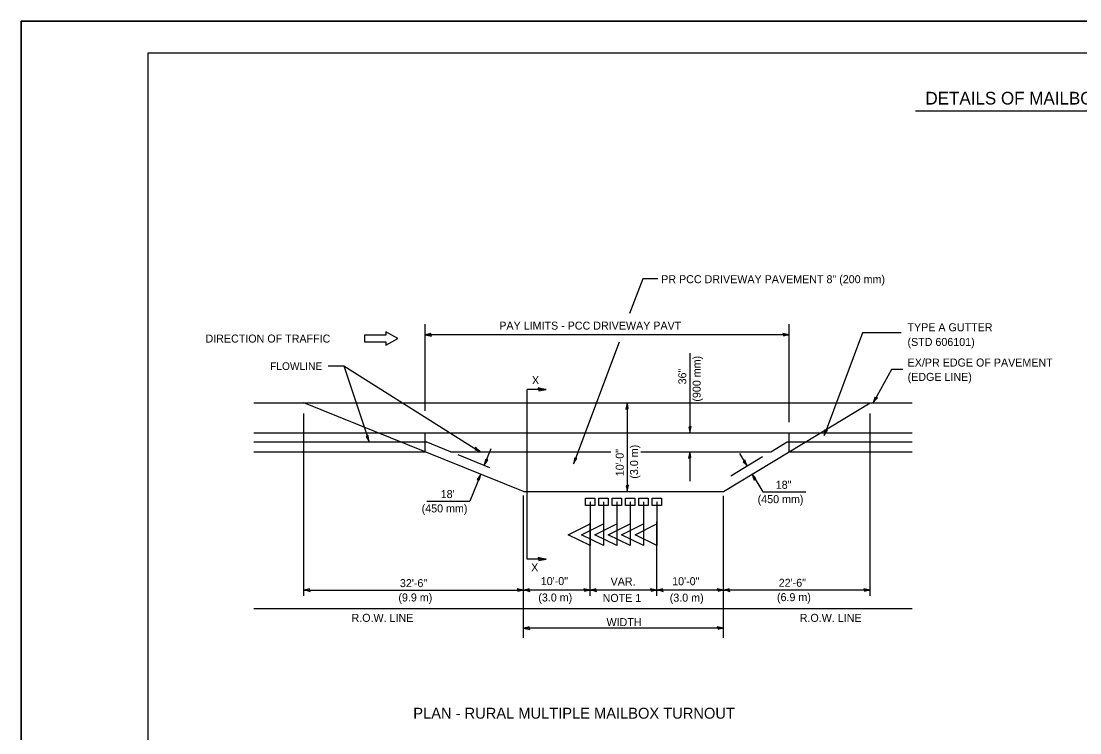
# Model space of a CAD drawing. Extents: x 1900332 to 1902372, y 129682 to 130122.
# Drawn here: x 1901012.3 to 1901345.6, y 129898.1 to 130122.2 of the extents above; entities that cross this region are included whole.
import ezdxf

# ---------------------------------------------------------------- set-up
doc = ezdxf.new("R2010")
doc.units = 0
for name, color, linetype in [('Alignment_PR_50 Scale Notation', 7, 'Continuous'), ('Design_PR_Back of Gutter or Curb line', 7, 'Continuous'), ('Design_PR_PMK Symbols', 7, 'Continuous'), ('Design_PR_Roadway Dimensions', 7, 'Continuous'), ('Design_PR_Roadway Notes', 7, 'Continuous'), ('Design_PR_Sidewalk', 7, 'Continuous'), ('Level 48', 7, 'Continuous'), ('ROW_EX ROW Line', 7, 'Continuous'), ('Sheets_50 Reference Boundary', 7, 'Continuous'), ('Sheets_General Details', 7, 'Continuous'), ('Sheets_Printer Plotting Border', 7, 'Continuous'), ('Stage_Construction Traffic Control', 7, 'Continuous'), ('Topo_Mailbox', 7, 'Continuous')]:
    doc.layers.add(name, color=color, linetype=linetype)

msp = doc.modelspace()

# ---------------------------------------------------------------- linework, layer by layer
at = {"layer": 'Alignment_PR_50 Scale Notation'}
msp.add_line((1901293.84, 130094), (1901398.12, 130094), dxfattribs=at)
at = {"layer": 'Design_PR_Back of Gutter or Curb line'}
for p, q in [((1901085.46, 129992.61), (1901292.8, 129992.61)), ((1901139.45, 129986.66), (1901139.45, 129992.61)), ((1901254.11, 129986.66), (1901254.11, 129992.61)), ((1901085.46, 129989.77), (1901139.74, 129989.77)), ((1901147.47, 129986.66), (1901139.74, 129989.77)), ((1901248.32, 129986.66), (1901253.47, 129989.77)), ((1901253.47, 129989.77), (1901292.8, 129989.77)), ((1901085.46, 129986.66), (1901139.45, 129986.66)), ((1901147.47, 129986.66), (1901197.95, 129986.66)), ((1901207.41, 129986.66), (1901248.32, 129986.66)), ((1901254.11, 129986.66), (1901292.8, 129986.66))]:
    msp.add_line(p, q, dxfattribs=at)
at = {"layer": 'Design_PR_PMK Symbols'}
msp.add_line((1901085.46, 130002.06), (1901292.8, 130002.06), dxfattribs=at)
at = {"layer": 'Design_PR_Roadway Dimensions'}
for p, q in [((1901139.45, 129999.53), (1901139.45, 130026.86)), ((1901254.11, 129995.94), (1901254.11, 130026.86)), ((1901254.11, 130023.49), (1901139.45, 130023.49)), ((1901222.82, 130017.65), (1901222.82, 129992.61)), ((1901203.1, 130002.06), (1901203.1, 129974.16)), ((1901101.26, 129941.27), (1901101.26, 129998.69)), ((1901279.57, 129941.27), (1901279.57, 129998.69)), ((1901149.75, 129985.74), (1901159.75, 129981.71)), ((1901160.16, 129987.57), (1901158.07, 129982.38)), ((1901222.82, 129986.66), (1901222.82, 129977.35)), ((1901238.44, 129986.11), (1901240.84, 129982.14)), ((1901245.65, 129985.05), (1901235.66, 129979)), ((1901156.95, 129979.6), (1901153.5, 129971.05)), ((1901242.39, 129979.57), (1901245.78, 129973.97)), ((1901170.45, 129928.01), (1901170.45, 129972.86)), ((1901233.44, 129928.01), (1901233.44, 129972.75)), ((1901245.78, 129973.97), (1901259.3, 129973.97)), ((1901139.98, 129971.05), (1901153.5, 129971.05)), ((1901191.45, 129941.27), (1901191.45, 129964.29)), ((1901212.44, 129941.27), (1901212.44, 129964.66)), ((1901101.26, 129943.1), (1901170.45, 129943.1)), ((1901191.45, 129943.1), (1901170.45, 129943.1)), ((1901212.44, 129943.1), (1901191.45, 129943.1)), ((1901233.44, 129943.1), (1901212.44, 129943.1)), ((1901279.57, 129943.1), (1901233.44, 129943.1)), ((1901233.44, 129931.11), (1901170.45, 129931.11))]:
    msp.add_line(p, q, dxfattribs=at)
for points in [[(1901141.45, 130023.08), (1901141.29, 130023.46), (1901141.22, 130023.83), (1901140.45, 130023.67), (1901139.45, 130023.49), (1901140.52, 130023.3)], [(1901252.11, 130023.91), (1901252.28, 130023.53), (1901252.34, 130023.16), (1901253.11, 130023.32), (1901254.11, 130023.49), (1901253.05, 130023.69)], [(1901202.68, 130000.06), (1901203.06, 130000.22), (1901203.43, 130000.28), (1901203.27, 130001.06), (1901203.1, 130002.06), (1901202.9, 130000.99)], [(1901223.24, 129994.61), (1901222.85, 129994.45), (1901222.49, 129994.38), (1901222.65, 129993.61), (1901222.82, 129992.61), (1901223.01, 129993.68)], [(1901222.4, 129984.66), (1901222.79, 129984.82), (1901223.15, 129984.88), (1901222.99, 129985.66), (1901222.82, 129986.66), (1901222.63, 129985.59)], [(1901159.21, 129984.08), (1901158.79, 129984.07), (1901158.43, 129984.15), (1901158.29, 129983.38), (1901158.07, 129982.38), (1901158.65, 129983.3)], [(1901240.16, 129984.07), (1901239.92, 129983.73), (1901239.64, 129983.48), (1901240.17, 129982.9), (1901240.84, 129982.14), (1901240.45, 129983.15)], [(1901155.81, 129977.9), (1901156.23, 129977.91), (1901156.6, 129977.83), (1901156.74, 129978.61), (1901156.95, 129979.6), (1901156.37, 129978.68)], [(1901243.07, 129977.64), (1901243.31, 129977.98), (1901243.6, 129978.23), (1901243.06, 129978.8), (1901242.39, 129979.57), (1901242.78, 129978.56)], [(1901203.52, 129976.16), (1901203.13, 129975.99), (1901202.76, 129975.93), (1901202.92, 129975.16), (1901203.1, 129974.16), (1901203.29, 129975.22)], [(1901103.26, 129942.68), (1901103.1, 129943.06), (1901103.03, 129943.43), (1901102.26, 129943.27), (1901101.26, 129943.1), (1901102.33, 129942.9)], [(1901168.45, 129943.52), (1901168.61, 129943.13), (1901168.68, 129942.76), (1901169.45, 129942.92), (1901170.45, 129943.1), (1901169.38, 129943.29)], [(1901172.45, 129942.68), (1901172.29, 129943.06), (1901172.22, 129943.43), (1901171.45, 129943.27), (1901170.45, 129943.1), (1901171.52, 129942.9)], [(1901189.45, 129943.52), (1901189.61, 129943.13), (1901189.67, 129942.76), (1901190.45, 129942.92), (1901191.45, 129943.1), (1901190.38, 129943.29)], [(1901193.45, 129942.68), (1901193.28, 129943.06), (1901193.22, 129943.43), (1901192.45, 129943.27), (1901191.45, 129943.1), (1901192.51, 129942.9)], [(1901210.44, 129943.52), (1901210.61, 129943.13), (1901210.67, 129942.76), (1901211.44, 129942.92), (1901212.44, 129943.1), (1901211.38, 129943.29)], [(1901214.44, 129942.68), (1901214.28, 129943.06), (1901214.22, 129943.43), (1901213.44, 129943.27), (1901212.44, 129943.1), (1901213.51, 129942.9)], [(1901231.44, 129943.52), (1901231.61, 129943.13), (1901231.67, 129942.76), (1901232.44, 129942.92), (1901233.44, 129943.1), (1901232.38, 129943.29)], [(1901235.44, 129942.68), (1901235.28, 129943.06), (1901235.22, 129943.43), (1901234.44, 129943.27), (1901233.44, 129943.1), (1901234.51, 129942.9)], [(1901277.57, 129943.52), (1901277.73, 129943.13), (1901277.8, 129942.76), (1901278.57, 129942.92), (1901279.57, 129943.1), (1901278.5, 129943.29)], [(1901172.45, 129930.7), (1901172.29, 129931.08), (1901172.22, 129931.45), (1901171.45, 129931.29), (1901170.45, 129931.11), (1901171.52, 129930.92)], [(1901231.44, 129931.53), (1901231.61, 129931.15), (1901231.67, 129930.78), (1901232.44, 129930.94), (1901233.44, 129931.11), (1901232.38, 129931.31)]]:
    msp.add_lwpolyline(points, close=True, dxfattribs=at)
at = {"layer": 'Design_PR_Roadway Notes'}
for p, q in [((1901108.91, 130013.69), (1901113.87, 130013.69)), ((1901113.87, 130013.69), (1901156.79, 129986.66)), ((1901113.87, 130013.69), (1901121.79, 129989.77)), ((1901171.56, 129952.81), (1901171.56, 130006.25)), ((1901177.52, 130006.25), (1901171.56, 130006.25)), ((1901177.52, 129952.81), (1901171.56, 129952.81))]:
    msp.add_line(p, q, dxfattribs=at)
for points in [[(1901212.77, 130041.14), (1901207.95, 130041.14), (1901203.84, 130030.14)], [(1901289.38, 130024.05), (1901277.12, 130024.06), (1901265.05, 129991.74)], [(1901200.5, 130021.19), (1901186.17, 129982.82)], [(1901289.84, 130012.53), (1901286.28, 130012.53), (1901280.52, 130002.06)]]:
    msp.add_lwpolyline(points, dxfattribs=at)
for points in [[(1901175, 130006.78), (1901175.2, 130006.29), (1901175.28, 130005.83), (1901176.26, 130006.03), (1901177.52, 130006.25), (1901176.17, 130006.49)], [(1901281.85, 130003.61), (1901281.43, 130003.65), (1901281.08, 130003.77), (1901280.85, 130003.02), (1901280.52, 130002.06), (1901281.2, 130002.9)], [(1901266.14, 129993.47), (1901265.72, 129993.45), (1901265.35, 129993.52), (1901265.23, 129992.74), (1901265.05, 129991.74), (1901265.6, 129992.67)], [(1901121.56, 129991.8), (1901121.24, 129991.53), (1901120.91, 129991.35), (1901121.31, 129990.67), (1901121.79, 129989.77), (1901121.64, 129990.85)], [(1901155.32, 129988.08), (1901155.25, 129987.67), (1901155.11, 129987.32), (1901155.85, 129987.04), (1901156.79, 129986.66), (1901155.99, 129987.39)], [(1901187.26, 129984.55), (1901186.85, 129984.53), (1901186.48, 129984.6), (1901186.36, 129983.82), (1901186.17, 129982.82), (1901186.73, 129983.76)], [(1901175, 129953.34), (1901175.2, 129952.85), (1901175.28, 129952.39), (1901176.26, 129952.59), (1901177.52, 129952.81), (1901176.17, 129953.05)]]:
    msp.add_lwpolyline(points, close=True, dxfattribs=at)
at = {"layer": 'Design_PR_Sidewalk'}
for p, q in [((1901139.45, 129986.66), (1901101.26, 130002.06)), ((1901254.11, 129986.66), (1901279.57, 130002.06)), ((1901170.45, 129974.16), (1901139.45, 129986.66)), ((1901233.44, 129974.16), (1901254.11, 129986.66)), ((1901170.45, 129974.16), (1901233.44, 129974.16))]:
    msp.add_line(p, q, dxfattribs=at)
at = {"layer": 'Level 48'}
msp.add_lwpolyline([(1901012.25, 130122.24), (1901692.25, 130122.24), (1901692.25, 129682.24), (1901012.25, 129682.24)], close=True, dxfattribs=at)
at = {"layer": 'ROW_EX ROW Line'}
msp.add_line((1901085.46, 129937.29), (1901292.8, 129937.29), dxfattribs=at)
at = {"layer": 'Sheets_50 Reference Boundary'}
msp.add_lwpolyline([(1901052.25, 130112.24), (1901682.25, 130112.24), (1901682.25, 129712.24), (1901052.25, 129712.24)], close=True, dxfattribs=at)
at = {"layer": 'Sheets_General Details'}
msp.add_line((1901692.25, 130122.24), (1901012.25, 130122.24), dxfattribs=at)
msp.add_lwpolyline([(1901052.25, 130112.24), (1901682.25, 130112.24), (1901682.25, 129692.24), (1901052.25, 129692.24)], close=True, dxfattribs=at)
at = {"layer": 'Sheets_Printer Plotting Border'}
msp.add_lwpolyline([(1901012.25, 129682.24), (1901692.25, 129682.24), (1901692.25, 130122.24), (1901012.25, 130122.24)], close=True, dxfattribs=at)
at = {"layer": 'Stage_Construction Traffic Control'}
msp.add_lwpolyline([(1901120.39, 130023.31), (1901120.39, 130021.21), (1901127.04, 130021.21), (1901127.04, 130020.16), (1901130.89, 130022.26), (1901127.04, 130024.36), (1901127.04, 130023.31)], close=True, dxfattribs=at)
at = {"layer": 'Topo_Mailbox'}
for p, q in [((1901191.42, 129970.85), (1901191.42, 129957.08)), ((1901195.62, 129970.85), (1901195.62, 129957.08)), ((1901199.82, 129970.85), (1901199.82, 129957.08)), ((1901204.02, 129970.85), (1901204.02, 129957.08)), ((1901208.22, 129970.85), (1901208.22, 129957.08)), ((1901212.42, 129970.85), (1901212.42, 129957.08)), ((1901184.53, 129960.52), (1901191.42, 129963.96)), ((1901188.73, 129960.52), (1901195.62, 129963.96)), ((1901192.93, 129960.52), (1901199.82, 129963.96)), ((1901197.13, 129960.52), (1901204.02, 129963.96)), ((1901201.33, 129960.52), (1901208.22, 129963.96)), ((1901205.53, 129960.52), (1901212.42, 129963.96)), ((1901191.42, 129957.08), (1901184.53, 129960.52)), ((1901195.62, 129957.08), (1901188.73, 129960.52)), ((1901199.82, 129957.08), (1901192.93, 129960.52)), ((1901204.02, 129957.08), (1901197.13, 129960.52)), ((1901208.22, 129957.08), (1901201.33, 129960.52)), ((1901212.42, 129957.08), (1901205.53, 129960.52))]:
    msp.add_line(p, q, dxfattribs=at)
for points in [[(1901189.92, 129972.02), (1901192.84, 129972.02), (1901192.84, 129969.67), (1901189.92, 129969.67)], [(1901194.12, 129972.02), (1901197.04, 129972.02), (1901197.04, 129969.67), (1901194.12, 129969.67)], [(1901198.32, 129972.02), (1901201.24, 129972.02), (1901201.24, 129969.67), (1901198.32, 129969.67)], [(1901202.52, 129972.02), (1901205.44, 129972.02), (1901205.44, 129969.67), (1901202.52, 129969.67)], [(1901206.72, 129972.02), (1901209.64, 129972.02), (1901209.64, 129969.67), (1901206.72, 129969.67)], [(1901210.92, 129972.02), (1901213.83, 129972.02), (1901213.83, 129969.67), (1901210.92, 129969.67)]]:
    msp.add_lwpolyline(points, close=True, dxfattribs=at)

# ---------------------------------------------------------------- texts
at = {"layer": 'Alignment_PR_50 Scale Notation'}
for s, height, p in [('DETAILS OF MAILBOX TURNOUTS', 4, (1901296.98, 130095.99)), ('PLAN - RURAL MULTIPLE MAILBOX TURNOUT', 3.45, (1901135.72, 129902.57))]:
    msp.add_text(s, height=height, dxfattribs=at).set_placement(p)
at = {"layer": 'Design_PR_Roadway Dimensions'}
for s, p in [('PAY LIMITS - PCC DRIVEWAY PAVT', (1901162.8, 130025.1)), ('18"', (1901249.85, 129974.97)), (" 18'", (1901143.41, 129972.05)), ('(450 mm)', (1901244.15, 129970.45)), ('(450 mm)', (1901138.35, 129967.53)), ('32\'-6"', (1901131.51, 129944.01)), ('10\'-0"', (1901175.86, 129944.65)), ('VAR.', (1901197.84, 129944.51)), ('10\'-0"', (1901217.23, 129944.6)), ('22\'-6"', (1901250.78, 129944.11)), ('(9.9 m)', (1901131.03, 129939.49)), ('(3.0 m)', (1901175.09, 129939.48)), ('(3.0 m)', (1901216.47, 129939.43)), ('(6.9 m)', (1901250.23, 129939.59)), ('NOTE 1', (1901195.34, 129939.35)), ('WIDTH', (1901196.57, 129931.72))]:
    msp.add_text(s, height=2.52, dxfattribs=at).set_placement(p)
for s, p in [('(900 mm)', (1901226.2, 130002.42)), ('36"', (1901221.68, 130007.85)), ('10\'-0"', (1901201.98, 129978.93)), ('(3.0 m)', (1901206.5, 129978.16))]:
    msp.add_text(s, height=2.52, rotation=90, dxfattribs=at).set_placement(p)
at = {"layer": 'Design_PR_Roadway Notes'}
for s, height, p in [(' PR PCC DRIVEWAY PAVEMENT 8" (200 mm)', 2.5197, (1901212.84, 130039.72)), ('TYPE A GUTTER ', 2.5196, (1901291.33, 130024.58)), ('DIRECTION OF TRAFFIC', 2.5197, (1901070.29, 130021.02)), ('(STD 606101)', 2.5196, (1901291.33, 130019.96)), ('EX/PR EDGE OF PAVEMENT', 2.5197, (1901291.37, 130013.48)), ('FLOWLINE', 2.4, (1901090.63, 130012.4)), ('X', 2.52, (1901173.1, 130007.93)), ('(EDGE LINE)', 2.5197, (1901291.37, 130008.96)), ('X', 2.52, (1901172.82, 129948.97)), ('R.O.W. LINE', 2.5197, (1901116.27, 129933.07)), ('R.O.W. LINE', 2.5197, (1901257.4, 129933.07))]:
    msp.add_text(s, height=height, dxfattribs=at).set_placement(p)

doc.saveas('drawing.dxf')
